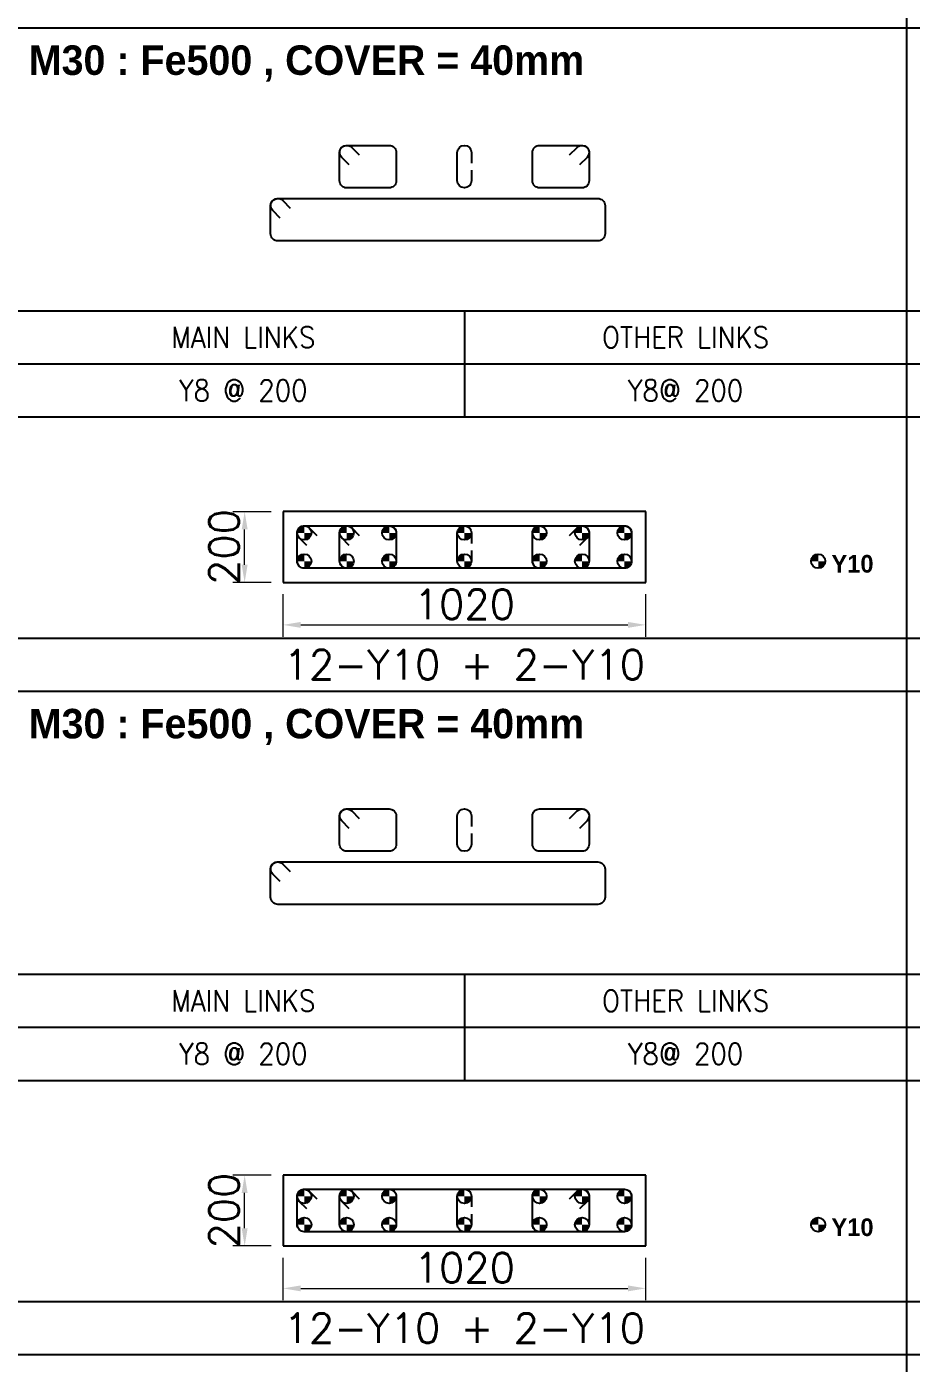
# Model space of a CAD drawing. Header units: millimetres. Extents: x -28707963 to -28231469, y 696001 to 896471.
# Drawn here: x -28267997 to -28260497, y 863348 to 874679 of the extents above; entities that cross this region are included whole.
import ezdxf
from ezdxf.enums import TextEntityAlignment as Align

# ---------------------------------------------------------------- set-up
doc = ezdxf.new("R2010")
doc.units = ezdxf.units.MM
doc.header["$MEASUREMENT"] = 0
doc.header["$PDMODE"] = 34
doc.header["$PDSIZE"] = -8
doc.layers.get('0').update_dxf_attribs({"lineweight": 5})
for name, color, linetype in [('04 NORMAL TEXT.', 4, 'Continuous'), ('09 COL TEXT-SCH', 2, 'Continuous'), ('14 REINF', 6, 'Continuous'), ('22 TABLE FRAME', 5, 'Continuous'), ('23 STIRRUPS', 5, 'Continuous'), ('TEXT', 4, 'Continuous')]:
    doc.layers.add(name, color=color, linetype=linetype)
doc.layers.add('19 COLUMN', color=1, linetype='Continuous', lineweight=25)
doc.styles.add('adani bold', font='')
doc.styles.add('ROMANS', font='simplex.shx')
doc.styles.get('adani bold').set_extended_font_data('Adani Bold', bold=True)
doc.dimstyles.new('D 50', dxfattribs={"dimscale": 100, "dimtxt": 3, "dimasz": 1.5, "dimexe": 1, "dimexo": 1, "dimgap": 0.5, "dimtad": 1, "dimdec": 0, "dimdsep": 46, "dimtxsty": 'ROMANS', "dimcen": 2.5, "dimclrd": 5, "dimclre": 5, "dimclrt": 4, "dimadec": 0, "dimazin": 0, "dimtfac": 1, "dimtdec": 0, "dimtmove": 0, "dimatfit": 3, "dimfxl": 1, "dimlwd": 0, "dimlwe": 0, "dimarcsym": 0})

# ---------------------------------------------------------------- blocks, each defined once
blk = doc.blocks.new('*D867')
at = {"color": 5, "lineweight": 0, "transparency": 16777216}
for p, q in [((-28265824, 864243), (-28265824, 863883)), ((-28262749, 864243), (-28262749, 863883)), ((-28265674, 863983), (-28262899, 863983))]:
    blk.add_line(p, q, dxfattribs=at)
at = {"color": 5, "transparency": 16777216}
for points in [[(-28265674, 864008), (-28265674, 863958), (-28265824, 863983)], [(-28262899, 863958), (-28262899, 864008), (-28262749, 863983)]]:
    blk.add_solid(points, dxfattribs=at)
at = {"layer": 'Defpoints', "color": 0, "transparency": 16777216}
for p in [(-28265824, 864343), (-28262749, 864343), (-28262749, 863983)]:
    blk.add_point(p, dxfattribs=at)
at = {"color": 4, "transparency": 16777216, "insert": (-28264286, 864158), "char_height": 250, "attachment_point": 5, "style": 'ROMANS'}
blk.add_mtext('1020', dxfattribs=at)
blk = doc.blocks.new('*D868')
at = {"color": 5, "lineweight": 0, "transparency": 16777216}
for p, q in [((-28265824, 869868), (-28265824, 869508)), ((-28262749, 869868), (-28262749, 869508)), ((-28265674, 869608), (-28262899, 869608))]:
    blk.add_line(p, q, dxfattribs=at)
at = {"color": 5, "transparency": 16777216}
for points in [[(-28265674, 869633), (-28265674, 869583), (-28265824, 869608)], [(-28262899, 869583), (-28262899, 869633), (-28262749, 869608)]]:
    blk.add_solid(points, dxfattribs=at)
at = {"layer": 'Defpoints', "color": 0, "transparency": 16777216}
for p in [(-28265824, 869968), (-28262749, 869968), (-28262749, 869608)]:
    blk.add_point(p, dxfattribs=at)
at = {"color": 4, "transparency": 16777216, "insert": (-28264286, 869783), "char_height": 250, "attachment_point": 5, "style": 'ROMANS'}
blk.add_mtext('1020', dxfattribs=at)
blk = doc.blocks.new('*D884')
at = {"color": 5, "lineweight": 0, "transparency": 16777216}
for p, q in [((-28265924, 870568), (-28266249, 870568)), ((-28266149, 870118), (-28266149, 870418)), ((-28265924, 869968), (-28266249, 869968))]:
    blk.add_line(p, q, dxfattribs=at)
at = {"color": 5, "transparency": 16777216}
for points in [[(-28266124, 870418), (-28266174, 870418), (-28266149, 870568)], [(-28266174, 870118), (-28266124, 870118), (-28266149, 869968)]]:
    blk.add_solid(points, dxfattribs=at)
at = {"layer": 'Defpoints', "color": 0, "transparency": 16777216}
for p in [(-28266149, 870568), (-28265824, 870568), (-28265824, 869968)]:
    blk.add_point(p, dxfattribs=at)
at = {"color": 4, "transparency": 16777216, "insert": (-28266324, 870268), "char_height": 250, "attachment_point": 5, "rotation": 90, "style": 'ROMANS'}
blk.add_mtext('200', dxfattribs=at)
blk = doc.blocks.new('*D885')
at = {"color": 5, "lineweight": 0, "transparency": 16777216}
for p, q in [((-28265924, 864943), (-28266249, 864943)), ((-28266149, 864493), (-28266149, 864793)), ((-28265924, 864343), (-28266249, 864343))]:
    blk.add_line(p, q, dxfattribs=at)
at = {"color": 5, "transparency": 16777216}
for points in [[(-28266124, 864793), (-28266174, 864793), (-28266149, 864943)], [(-28266174, 864493), (-28266124, 864493), (-28266149, 864343)]]:
    blk.add_solid(points, dxfattribs=at)
at = {"layer": 'Defpoints', "color": 0, "transparency": 16777216}
for p in [(-28266149, 864943), (-28265824, 864943), (-28265824, 864343)]:
    blk.add_point(p, dxfattribs=at)
at = {"color": 4, "transparency": 16777216, "insert": (-28266324, 864643), "char_height": 250, "attachment_point": 5, "rotation": 90, "style": 'ROMANS'}
blk.add_mtext('200', dxfattribs=at)

msp = doc.modelspace()

# ---------------------------------------------------------------- hatches: boundary and pattern name
at = {"layer": '14 REINF'}
h = msp.add_hatch(color=6, dxfattribs=at)
edge = h.paths.add_edge_path(flags=0)
edge.add_line((-28265703.6, 870388.4), (-28265643.6, 870388.4))
edge.add_line((-28265643.6, 870388.4), (-28265643.6, 870448.4))
edge.add_arc((-28265643.6, 870388.4), 60, 90, 180)
edge = h.paths.add_edge_path(flags=0)
edge.add_line((-28265583.6, 870388.4), (-28265643.6, 870388.4))
edge.add_line((-28265643.6, 870388.4), (-28265643.6, 870328.4))
edge.add_arc((-28265643.6, 870388.4), 60, 270, 360)
h = msp.add_hatch(color=6, dxfattribs=at)
edge = h.paths.add_edge_path(flags=0)
edge.add_line((-28265343.6, 870388.4), (-28265283.6, 870388.4))
edge.add_line((-28265283.6, 870388.4), (-28265283.6, 870448.4))
edge.add_arc((-28265283.6, 870388.4), 60, 90, 180)
edge = h.paths.add_edge_path(flags=0)
edge.add_line((-28265223.6, 870388.4), (-28265283.6, 870388.4))
edge.add_line((-28265283.6, 870388.4), (-28265283.6, 870328.4))
edge.add_arc((-28265283.6, 870388.4), 60, 270, 360)
h = msp.add_hatch(color=6, dxfattribs=at)
edge = h.paths.add_edge_path(flags=0)
edge.add_line((-28264983.6, 870388.4), (-28264923.6, 870388.4))
edge.add_line((-28264923.6, 870388.4), (-28264923.6, 870448.4))
edge.add_arc((-28264923.6, 870388.4), 60, 90, 180)
edge = h.paths.add_edge_path(flags=0)
edge.add_line((-28264863.6, 870388.4), (-28264923.6, 870388.4))
edge.add_line((-28264923.6, 870388.4), (-28264923.6, 870328.4))
edge.add_arc((-28264923.6, 870388.4), 60, 270, 360)
h = msp.add_hatch(color=6, dxfattribs=at)
edge = h.paths.add_edge_path(flags=0)
edge.add_line((-28264346.1, 870388.4), (-28264286.1, 870388.4))
edge.add_line((-28264286.1, 870388.4), (-28264286.1, 870448.4))
edge.add_arc((-28264286.1, 870388.4), 60, 90, 180)
edge = h.paths.add_edge_path(flags=0)
edge.add_line((-28264226.1, 870388.4), (-28264286.1, 870388.4))
edge.add_line((-28264286.1, 870388.4), (-28264286.1, 870328.4))
edge.add_arc((-28264286.1, 870388.4), 60, 270, 360)
h = msp.add_hatch(color=6, dxfattribs=at)
edge = h.paths.add_edge_path(flags=0)
edge.add_line((-28263708.6, 870388.4), (-28263648.6, 870388.4))
edge.add_line((-28263648.6, 870388.4), (-28263648.6, 870448.4))
edge.add_arc((-28263648.6, 870388.4), 60, 90, 180)
edge = h.paths.add_edge_path(flags=0)
edge.add_line((-28263588.6, 870388.4), (-28263648.6, 870388.4))
edge.add_line((-28263648.6, 870388.4), (-28263648.6, 870328.4))
edge.add_arc((-28263648.6, 870388.4), 60, 270, 360)
h = msp.add_hatch(color=6, dxfattribs=at)
edge = h.paths.add_edge_path(flags=0)
edge.add_line((-28263348.6, 870388.4), (-28263288.6, 870388.4))
edge.add_line((-28263288.6, 870388.4), (-28263288.6, 870448.4))
edge.add_arc((-28263288.6, 870388.4), 60, 90, 180)
edge = h.paths.add_edge_path(flags=0)
edge.add_line((-28263228.6, 870388.4), (-28263288.6, 870388.4))
edge.add_line((-28263288.6, 870388.4), (-28263288.6, 870328.4))
edge.add_arc((-28263288.6, 870388.4), 60, 270, 360)
h = msp.add_hatch(color=6, dxfattribs=at)
edge = h.paths.add_edge_path(flags=0)
edge.add_line((-28262988.6, 870388.4), (-28262928.6, 870388.4))
edge.add_line((-28262928.6, 870388.4), (-28262928.6, 870448.4))
edge.add_arc((-28262928.6, 870388.4), 60, 90, 180)
edge = h.paths.add_edge_path(flags=0)
edge.add_line((-28262868.6, 870388.4), (-28262928.6, 870388.4))
edge.add_line((-28262928.6, 870388.4), (-28262928.6, 870328.4))
edge.add_arc((-28262928.6, 870388.4), 60, 270, 360)
h = msp.add_hatch(color=6, dxfattribs=at)
edge = h.paths.add_edge_path(flags=0)
edge.add_line((-28265703.6, 870148.4), (-28265643.6, 870148.4))
edge.add_line((-28265643.6, 870148.4), (-28265643.6, 870208.4))
edge.add_arc((-28265643.6, 870148.4), 60, 90, 180)
edge = h.paths.add_edge_path(flags=0)
edge.add_line((-28265583.6, 870148.4), (-28265643.6, 870148.4))
edge.add_line((-28265643.6, 870148.4), (-28265643.6, 870088.4))
edge.add_arc((-28265643.6, 870148.4), 60, 270, 360)
h = msp.add_hatch(color=6, dxfattribs=at)
edge = h.paths.add_edge_path(flags=0)
edge.add_line((-28265343.6, 870148.4), (-28265283.6, 870148.4))
edge.add_line((-28265283.6, 870148.4), (-28265283.6, 870208.4))
edge.add_arc((-28265283.6, 870148.4), 60, 90, 180)
edge = h.paths.add_edge_path(flags=0)
edge.add_line((-28265223.6, 870148.4), (-28265283.6, 870148.4))
edge.add_line((-28265283.6, 870148.4), (-28265283.6, 870088.4))
edge.add_arc((-28265283.6, 870148.4), 60, 270, 360)
h = msp.add_hatch(color=6, dxfattribs=at)
edge = h.paths.add_edge_path(flags=0)
edge.add_line((-28264983.6, 870148.4), (-28264923.6, 870148.4))
edge.add_line((-28264923.6, 870148.4), (-28264923.6, 870208.4))
edge.add_arc((-28264923.6, 870148.4), 60, 90, 180)
edge = h.paths.add_edge_path(flags=0)
edge.add_line((-28264863.6, 870148.4), (-28264923.6, 870148.4))
edge.add_line((-28264923.6, 870148.4), (-28264923.6, 870088.4))
edge.add_arc((-28264923.6, 870148.4), 60, 270, 360)
h = msp.add_hatch(color=6, dxfattribs=at)
edge = h.paths.add_edge_path(flags=0)
edge.add_line((-28264346.1, 870148.4), (-28264286.1, 870148.4))
edge.add_line((-28264286.1, 870148.4), (-28264286.1, 870208.4))
edge.add_arc((-28264286.1, 870148.4), 60, 90, 180)
edge = h.paths.add_edge_path(flags=0)
edge.add_line((-28264226.1, 870148.4), (-28264286.1, 870148.4))
edge.add_line((-28264286.1, 870148.4), (-28264286.1, 870088.4))
edge.add_arc((-28264286.1, 870148.4), 60, 270, 360)
h = msp.add_hatch(color=6, dxfattribs=at)
edge = h.paths.add_edge_path(flags=0)
edge.add_line((-28263708.6, 870148.4), (-28263648.6, 870148.4))
edge.add_line((-28263648.6, 870148.4), (-28263648.6, 870208.4))
edge.add_arc((-28263648.6, 870148.4), 60, 90, 180)
edge = h.paths.add_edge_path(flags=0)
edge.add_line((-28263588.6, 870148.4), (-28263648.6, 870148.4))
edge.add_line((-28263648.6, 870148.4), (-28263648.6, 870088.4))
edge.add_arc((-28263648.6, 870148.4), 60, 270, 360)
h = msp.add_hatch(color=6, dxfattribs=at)
edge = h.paths.add_edge_path(flags=0)
edge.add_line((-28263348.6, 870148.4), (-28263288.6, 870148.4))
edge.add_line((-28263288.6, 870148.4), (-28263288.6, 870208.4))
edge.add_arc((-28263288.6, 870148.4), 60, 90, 180)
edge = h.paths.add_edge_path(flags=0)
edge.add_line((-28263228.6, 870148.4), (-28263288.6, 870148.4))
edge.add_line((-28263288.6, 870148.4), (-28263288.6, 870088.4))
edge.add_arc((-28263288.6, 870148.4), 60, 270, 360)
h = msp.add_hatch(color=6, dxfattribs=at)
edge = h.paths.add_edge_path(flags=0)
edge.add_line((-28262988.6, 870148.4), (-28262928.6, 870148.4))
edge.add_line((-28262928.6, 870148.4), (-28262928.6, 870208.4))
edge.add_arc((-28262928.6, 870148.4), 60, 90, 180)
edge = h.paths.add_edge_path(flags=0)
edge.add_line((-28262868.6, 870148.4), (-28262928.6, 870148.4))
edge.add_line((-28262928.6, 870148.4), (-28262928.6, 870088.4))
edge.add_arc((-28262928.6, 870148.4), 60, 270, 360)
h = msp.add_hatch(color=6, dxfattribs=at)
edge = h.paths.add_edge_path(flags=0)
edge.add_line((-28261346.1, 870148.4), (-28261286.1, 870148.4))
edge.add_line((-28261286.1, 870148.4), (-28261286.1, 870208.4))
edge.add_arc((-28261286.1, 870148.4), 60, 90, 180)
edge = h.paths.add_edge_path(flags=0)
edge.add_line((-28261226.1, 870148.4), (-28261286.1, 870148.4))
edge.add_line((-28261286.1, 870148.4), (-28261286.1, 870088.4))
edge.add_arc((-28261286.1, 870148.4), 60, 270, 360)
h = msp.add_hatch(color=6, dxfattribs=at)
edge = h.paths.add_edge_path(flags=0)
edge.add_line((-28265703.6, 864763.4), (-28265643.6, 864763.4))
edge.add_line((-28265643.6, 864763.4), (-28265643.6, 864823.4))
edge.add_arc((-28265643.6, 864763.4), 60, 90, 180)
edge = h.paths.add_edge_path(flags=0)
edge.add_line((-28265583.6, 864763.4), (-28265643.6, 864763.4))
edge.add_line((-28265643.6, 864763.4), (-28265643.6, 864703.4))
edge.add_arc((-28265643.6, 864763.4), 60, 270, 360)
h = msp.add_hatch(color=6, dxfattribs=at)
edge = h.paths.add_edge_path(flags=0)
edge.add_line((-28265343.6, 864763.4), (-28265283.6, 864763.4))
edge.add_line((-28265283.6, 864763.4), (-28265283.6, 864823.4))
edge.add_arc((-28265283.6, 864763.4), 60, 90, 180)
edge = h.paths.add_edge_path(flags=0)
edge.add_line((-28265223.6, 864763.4), (-28265283.6, 864763.4))
edge.add_line((-28265283.6, 864763.4), (-28265283.6, 864703.4))
edge.add_arc((-28265283.6, 864763.4), 60, 270, 360)
h = msp.add_hatch(color=6, dxfattribs=at)
edge = h.paths.add_edge_path(flags=0)
edge.add_line((-28264983.6, 864763.4), (-28264923.6, 864763.4))
edge.add_line((-28264923.6, 864763.4), (-28264923.6, 864823.4))
edge.add_arc((-28264923.6, 864763.4), 60, 90, 180)
edge = h.paths.add_edge_path(flags=0)
edge.add_line((-28264863.6, 864763.4), (-28264923.6, 864763.4))
edge.add_line((-28264923.6, 864763.4), (-28264923.6, 864703.4))
edge.add_arc((-28264923.6, 864763.4), 60, 270, 360)
h = msp.add_hatch(color=6, dxfattribs=at)
edge = h.paths.add_edge_path(flags=0)
edge.add_line((-28264346.1, 864763.4), (-28264286.1, 864763.4))
edge.add_line((-28264286.1, 864763.4), (-28264286.1, 864823.4))
edge.add_arc((-28264286.1, 864763.4), 60, 90, 180)
edge = h.paths.add_edge_path(flags=0)
edge.add_line((-28264226.1, 864763.4), (-28264286.1, 864763.4))
edge.add_line((-28264286.1, 864763.4), (-28264286.1, 864703.4))
edge.add_arc((-28264286.1, 864763.4), 60, 270, 360)
h = msp.add_hatch(color=6, dxfattribs=at)
edge = h.paths.add_edge_path(flags=0)
edge.add_line((-28263708.6, 864763.4), (-28263648.6, 864763.4))
edge.add_line((-28263648.6, 864763.4), (-28263648.6, 864823.4))
edge.add_arc((-28263648.6, 864763.4), 60, 90, 180)
edge = h.paths.add_edge_path(flags=0)
edge.add_line((-28263588.6, 864763.4), (-28263648.6, 864763.4))
edge.add_line((-28263648.6, 864763.4), (-28263648.6, 864703.4))
edge.add_arc((-28263648.6, 864763.4), 60, 270, 360)
h = msp.add_hatch(color=6, dxfattribs=at)
edge = h.paths.add_edge_path(flags=0)
edge.add_line((-28263348.6, 864763.4), (-28263288.6, 864763.4))
edge.add_line((-28263288.6, 864763.4), (-28263288.6, 864823.4))
edge.add_arc((-28263288.6, 864763.4), 60, 90, 180)
edge = h.paths.add_edge_path(flags=0)
edge.add_line((-28263228.6, 864763.4), (-28263288.6, 864763.4))
edge.add_line((-28263288.6, 864763.4), (-28263288.6, 864703.4))
edge.add_arc((-28263288.6, 864763.4), 60, 270, 360)
h = msp.add_hatch(color=6, dxfattribs=at)
edge = h.paths.add_edge_path(flags=0)
edge.add_line((-28262988.6, 864763.4), (-28262928.6, 864763.4))
edge.add_line((-28262928.6, 864763.4), (-28262928.6, 864823.4))
edge.add_arc((-28262928.6, 864763.4), 60, 90, 180)
edge = h.paths.add_edge_path(flags=0)
edge.add_line((-28262868.6, 864763.4), (-28262928.6, 864763.4))
edge.add_line((-28262928.6, 864763.4), (-28262928.6, 864703.4))
edge.add_arc((-28262928.6, 864763.4), 60, 270, 360)
h = msp.add_hatch(color=6, dxfattribs=at)
edge = h.paths.add_edge_path(flags=0)
edge.add_line((-28265703.6, 864523.4), (-28265643.6, 864523.4))
edge.add_line((-28265643.6, 864523.4), (-28265643.6, 864583.4))
edge.add_arc((-28265643.6, 864523.4), 60, 90, 180)
edge = h.paths.add_edge_path(flags=0)
edge.add_line((-28265583.6, 864523.4), (-28265643.6, 864523.4))
edge.add_line((-28265643.6, 864523.4), (-28265643.6, 864463.4))
edge.add_arc((-28265643.6, 864523.4), 60, 270, 360)
h = msp.add_hatch(color=6, dxfattribs=at)
edge = h.paths.add_edge_path(flags=0)
edge.add_line((-28265343.6, 864523.4), (-28265283.6, 864523.4))
edge.add_line((-28265283.6, 864523.4), (-28265283.6, 864583.4))
edge.add_arc((-28265283.6, 864523.4), 60, 90, 180)
edge = h.paths.add_edge_path(flags=0)
edge.add_line((-28265223.6, 864523.4), (-28265283.6, 864523.4))
edge.add_line((-28265283.6, 864523.4), (-28265283.6, 864463.4))
edge.add_arc((-28265283.6, 864523.4), 60, 270, 360)
h = msp.add_hatch(color=6, dxfattribs=at)
edge = h.paths.add_edge_path(flags=0)
edge.add_line((-28264983.6, 864523.4), (-28264923.6, 864523.4))
edge.add_line((-28264923.6, 864523.4), (-28264923.6, 864583.4))
edge.add_arc((-28264923.6, 864523.4), 60, 90, 180)
edge = h.paths.add_edge_path(flags=0)
edge.add_line((-28264863.6, 864523.4), (-28264923.6, 864523.4))
edge.add_line((-28264923.6, 864523.4), (-28264923.6, 864463.4))
edge.add_arc((-28264923.6, 864523.4), 60, 270, 360)
h = msp.add_hatch(color=6, dxfattribs=at)
edge = h.paths.add_edge_path(flags=0)
edge.add_line((-28264346.1, 864523.4), (-28264286.1, 864523.4))
edge.add_line((-28264286.1, 864523.4), (-28264286.1, 864583.4))
edge.add_arc((-28264286.1, 864523.4), 60, 90, 180)
edge = h.paths.add_edge_path(flags=0)
edge.add_line((-28264226.1, 864523.4), (-28264286.1, 864523.4))
edge.add_line((-28264286.1, 864523.4), (-28264286.1, 864463.4))
edge.add_arc((-28264286.1, 864523.4), 60, 270, 360)
h = msp.add_hatch(color=6, dxfattribs=at)
edge = h.paths.add_edge_path(flags=0)
edge.add_line((-28263708.6, 864523.4), (-28263648.6, 864523.4))
edge.add_line((-28263648.6, 864523.4), (-28263648.6, 864583.4))
edge.add_arc((-28263648.6, 864523.4), 60, 90, 180)
edge = h.paths.add_edge_path(flags=0)
edge.add_line((-28263588.6, 864523.4), (-28263648.6, 864523.4))
edge.add_line((-28263648.6, 864523.4), (-28263648.6, 864463.4))
edge.add_arc((-28263648.6, 864523.4), 60, 270, 360)
h = msp.add_hatch(color=6, dxfattribs=at)
edge = h.paths.add_edge_path(flags=0)
edge.add_line((-28263348.6, 864523.4), (-28263288.6, 864523.4))
edge.add_line((-28263288.6, 864523.4), (-28263288.6, 864583.4))
edge.add_arc((-28263288.6, 864523.4), 60, 90, 180)
edge = h.paths.add_edge_path(flags=0)
edge.add_line((-28263228.6, 864523.4), (-28263288.6, 864523.4))
edge.add_line((-28263288.6, 864523.4), (-28263288.6, 864463.4))
edge.add_arc((-28263288.6, 864523.4), 60, 270, 360)
h = msp.add_hatch(color=6, dxfattribs=at)
edge = h.paths.add_edge_path(flags=0)
edge.add_line((-28262988.6, 864523.4), (-28262928.6, 864523.4))
edge.add_line((-28262928.6, 864523.4), (-28262928.6, 864583.4))
edge.add_arc((-28262928.6, 864523.4), 60, 90, 180)
edge = h.paths.add_edge_path(flags=0)
edge.add_line((-28262868.6, 864523.4), (-28262928.6, 864523.4))
edge.add_line((-28262928.6, 864523.4), (-28262928.6, 864463.4))
edge.add_arc((-28262928.6, 864523.4), 60, 270, 360)
h = msp.add_hatch(color=6, dxfattribs=at)
edge = h.paths.add_edge_path(flags=0)
edge.add_line((-28261346.1, 864523.4), (-28261286.1, 864523.4))
edge.add_line((-28261286.1, 864523.4), (-28261286.1, 864583.4))
edge.add_arc((-28261286.1, 864523.4), 60, 90, 180)
edge = h.paths.add_edge_path(flags=0)
edge.add_line((-28261226.1, 864523.4), (-28261286.1, 864523.4))
edge.add_line((-28261286.1, 864523.4), (-28261286.1, 864463.4))
edge.add_arc((-28261286.1, 864523.4), 60, 270, 360)

# ---------------------------------------------------------------- linework, layer by layer
msp.add_lwpolyline([(-28341538.8, 788796.2), (-28242181.2, 788796.2), (-28242181.2, 874671.2), (-28341538.8, 874671.2)], close=True)
at = {"layer": '14 REINF', "color": 6}
for centre in [(-28265643.6, 870388.4), (-28265283.6, 870388.4), (-28264923.6, 870388.4), (-28264286.1, 870388.4), (-28263648.6, 870388.4), (-28263288.6, 870388.4), (-28262928.6, 870388.4), (-28265643.6, 870148.4), (-28265283.6, 870148.4), (-28264923.6, 870148.4), (-28264286.1, 870148.4), (-28263648.6, 870148.4), (-28263288.6, 870148.4), (-28262928.6, 870148.4), (-28261286.1, 870148.4), (-28265643.6, 864763.4), (-28265283.6, 864763.4), (-28264923.6, 864763.4), (-28264286.1, 864763.4), (-28263648.6, 864763.4), (-28263288.6, 864763.4), (-28262928.6, 864763.4), (-28265643.6, 864523.4), (-28265283.6, 864523.4), (-28264923.6, 864523.4), (-28264286.1, 864523.4), (-28263648.6, 864523.4), (-28263288.6, 864523.4), (-28262928.6, 864523.4), (-28261286.1, 864523.4)]:
    msp.add_circle(centre, 60, dxfattribs=at)
at = {"layer": '19 COLUMN', "color": 4}
for points in [[(-28262748.6, 870568.4), (-28265823.6, 870568.4)], [(-28265823.6, 870568.4), (-28265823.6, 869968.4)], [(-28262748.6, 869968.4), (-28262748.6, 870568.4)], [(-28265823.6, 869968.4), (-28262748.6, 869968.4)], [(-28262748.6, 864943.4), (-28265823.6, 864943.4)], [(-28265823.6, 864943.4), (-28265823.6, 864343.4)], [(-28262748.6, 864343.4), (-28262748.6, 864943.4)], [(-28265823.6, 864343.4), (-28262748.6, 864343.4)]]:
    msp.add_lwpolyline(points, dxfattribs=at)
at = {"layer": '22 TABLE FRAME', "color": 5, "linetype": 'Continuous'}
for p, q in [((-28260536.1, 886726.1), (-28260536.1, 863421.2)), ((-28275536.1, 874671.2), (-28245536.1, 874671.2)), ((-28275536.1, 872271.2), (-28245536.1, 872271.2)), ((-28264286.1, 872271.2), (-28264286.1, 871371.2)), ((-28275536.1, 871821.2), (-28245536.1, 871821.2)), ((-28275536.1, 871371.2), (-28245536.1, 871371.2)), ((-28275536.1, 869496.2), (-28245536.1, 869496.2)), ((-28334786.1, 869046.2), (-28245536.1, 869046.2)), ((-28275536.1, 869046.2), (-28245536.1, 869046.2)), ((-28275536.1, 866646.2), (-28245536.1, 866646.2)), ((-28264286.1, 866646.2), (-28264286.1, 865746.2)), ((-28275536.1, 866196.2), (-28245536.1, 866196.2)), ((-28275536.1, 865746.2), (-28245536.1, 865746.2)), ((-28275536.1, 863871.2), (-28245536.1, 863871.2)), ((-28334786.1, 863421.2), (-28245536.1, 863421.2)), ((-28260536.1, 863421.2), (-28260536.1, 788796.2))]:
    msp.add_line(p, q, dxfattribs=at)
at = {"layer": '23 STIRRUPS', "color": 5}
for points in [[(-28265262.4, 873507.3), (-28265326, 873570.9, -0.668178), (-28265283.6, 873673.4), (-28264923.6, 873673.4, -0.4142136), (-28264863.6, 873613.4), (-28264863.6, 873373.4, -0.4142136), (-28264923.6, 873313.4), (-28265283.6, 873313.4, -0.4142136), (-28265343.6, 873373.4), (-28265343.6, 873613.4, -0.6681793), (-28265241.2, 873655.8), (-28265177.5, 873592.1)], [(-28264226.1, 873463.4), (-28264226.1, 873373.4, -1), (-28264346.1, 873373.4), (-28264346.1, 873613.4, -1), (-28264226.1, 873613.4), (-28264226.1, 873523.4)], [(-28263394.7, 873592.1), (-28263331, 873655.8, -0.6681793), (-28263228.6, 873613.4), (-28263228.6, 873373.4, -0.4142136), (-28263288.6, 873313.4), (-28263648.6, 873313.4, -0.4142136), (-28263708.6, 873373.4), (-28263708.6, 873613.4, -0.4142136), (-28263648.6, 873673.4), (-28263288.6, 873673.4, -0.668178), (-28263246.2, 873570.9), (-28263309.8, 873507.3)], [(-28265847.4, 873057.3), (-28265911, 873120.9, -0.668178), (-28265868.6, 873223.4), (-28263153.6, 873223.4, -0.4142136), (-28263093.6, 873163.4), (-28263093.6, 872923.4, -0.4142136), (-28263153.6, 872863.4), (-28265868.6, 872863.4, -0.4142136), (-28265928.6, 872923.4), (-28265928.6, 873163.4, -0.6681793), (-28265826.2, 873205.8), (-28265762.5, 873142.1)], [(-28265622.4, 870282.3), (-28265686, 870345.9, -0.668178), (-28265643.6, 870448.4), (-28262928.6, 870448.4, -0.4142136), (-28262868.6, 870388.4), (-28262868.6, 870148.4, -0.4142136), (-28262928.6, 870088.4), (-28265643.6, 870088.4, -0.4142136), (-28265703.6, 870148.4), (-28265703.6, 870388.4, -0.6681793), (-28265601.2, 870430.8), (-28265537.5, 870367.1)], [(-28265262.4, 870282.3), (-28265326, 870345.9, -0.668178), (-28265283.6, 870448.4), (-28264923.6, 870448.4, -0.4142136), (-28264863.6, 870388.4), (-28264863.6, 870148.4, -0.4142136), (-28264923.6, 870088.4), (-28265283.6, 870088.4, -0.4142136), (-28265343.6, 870148.4), (-28265343.6, 870388.4, -0.6681793), (-28265241.2, 870430.8), (-28265177.5, 870367.1)], [(-28264226.1, 870238.4), (-28264226.1, 870148.4, -1), (-28264346.1, 870148.4), (-28264346.1, 870388.4, -1), (-28264226.1, 870388.4), (-28264226.1, 870298.4)], [(-28263394.7, 870367.1), (-28263331, 870430.8, -0.6681793), (-28263228.6, 870388.4), (-28263228.6, 870148.4, -0.4142136), (-28263288.6, 870088.4), (-28263648.6, 870088.4, -0.4142136), (-28263708.6, 870148.4), (-28263708.6, 870388.4, -0.4142136), (-28263648.6, 870448.4), (-28263288.6, 870448.4, -0.668178), (-28263246.2, 870345.9), (-28263309.8, 870282.3)], [(-28265262.4, 867882.3), (-28265326, 867945.9, -0.668178), (-28265283.6, 868048.4), (-28264923.6, 868048.4, -0.4142136), (-28264863.6, 867988.4), (-28264863.6, 867748.4, -0.4142136), (-28264923.6, 867688.4), (-28265283.6, 867688.4, -0.4142136), (-28265343.6, 867748.4), (-28265343.6, 867988.4, -0.6681793), (-28265241.2, 868030.8), (-28265177.5, 867967.1)], [(-28264226.1, 867838.4), (-28264226.1, 867748.4, -1), (-28264346.1, 867748.4), (-28264346.1, 867988.4, -1), (-28264226.1, 867988.4), (-28264226.1, 867898.4)], [(-28263394.7, 867967.1), (-28263331, 868030.8, -0.6681793), (-28263228.6, 867988.4), (-28263228.6, 867748.4, -0.4142136), (-28263288.6, 867688.4), (-28263648.6, 867688.4, -0.4142136), (-28263708.6, 867748.4), (-28263708.6, 867988.4, -0.4142136), (-28263648.6, 868048.4), (-28263288.6, 868048.4, -0.668178), (-28263246.2, 867945.9), (-28263309.8, 867882.3)], [(-28265847.4, 867432.3), (-28265911, 867495.9, -0.668178), (-28265868.6, 867598.4), (-28263153.6, 867598.4, -0.4142136), (-28263093.6, 867538.4), (-28263093.6, 867298.4, -0.4142136), (-28263153.6, 867238.4), (-28265868.6, 867238.4, -0.4142136), (-28265928.6, 867298.4), (-28265928.6, 867538.4, -0.6681793), (-28265826.2, 867580.8), (-28265762.5, 867517.1)], [(-28265622.4, 864657.3), (-28265686, 864720.9, -0.668178), (-28265643.6, 864823.4), (-28262928.6, 864823.4, -0.4142136), (-28262868.6, 864763.4), (-28262868.6, 864523.4, -0.4142136), (-28262928.6, 864463.4), (-28265643.6, 864463.4, -0.4142136), (-28265703.6, 864523.4), (-28265703.6, 864763.4, -0.6681793), (-28265601.2, 864805.8), (-28265537.5, 864742.1)], [(-28265262.4, 864657.3), (-28265326, 864720.9, -0.668178), (-28265283.6, 864823.4), (-28264923.6, 864823.4, -0.4142136), (-28264863.6, 864763.4), (-28264863.6, 864523.4, -0.4142136), (-28264923.6, 864463.4), (-28265283.6, 864463.4, -0.4142136), (-28265343.6, 864523.4), (-28265343.6, 864763.4, -0.6681793), (-28265241.2, 864805.8), (-28265177.5, 864742.1)], [(-28264226.1, 864613.4), (-28264226.1, 864523.4, -1), (-28264346.1, 864523.4), (-28264346.1, 864763.4, -1), (-28264226.1, 864763.4), (-28264226.1, 864673.4)], [(-28263394.7, 864742.1), (-28263331, 864805.8, -0.6681793), (-28263228.6, 864763.4), (-28263228.6, 864523.4, -0.4142136), (-28263288.6, 864463.4), (-28263648.6, 864463.4, -0.4142136), (-28263708.6, 864523.4), (-28263708.6, 864763.4, -0.4142136), (-28263648.6, 864823.4), (-28263288.6, 864823.4, -0.668178), (-28263246.2, 864720.9), (-28263309.8, 864657.3)]]:
    msp.add_lwpolyline(points, format="xyb", dxfattribs=at)

# ---------------------------------------------------------------- texts
at = {"layer": '04 NORMAL TEXT.', "color": 4, "style": 'ROMANS', "width": 0.9}
for s, p in [('MAIN LINKS', (-28266161.1, 872046.2)), ('OTHER LINKS', (-28262411.1, 872046.2)), ('Y8 @ 200', (-28266161.1, 871596.2)), ('Y8@ 200', (-28262411.1, 871596.2)), ('MAIN LINKS', (-28266161.1, 866421.2)), ('OTHER LINKS', (-28262411.1, 866421.2)), ('Y8 @ 200', (-28266161.1, 865971.2)), ('Y8@ 200', (-28262411.1, 865971.2))]:
    msp.add_text(s, height=180, dxfattribs=at).set_placement(p, align=Align.MIDDLE_CENTER)
at = {"layer": '09 COL TEXT-SCH', "color": 3, "linetype": 'Continuous', "style": 'ROMANS'}
for p in [(-28264286.1, 869271.2), (-28264286.1, 863646.2)]:
    msp.add_text('12-Y10 + 2-Y10', height=250, dxfattribs=at).set_placement(p, align=Align.MIDDLE_CENTER)
at = {"layer": 'TEXT', "style": 'adani bold'}
for p in [(-28267979.8, 874271.2), (-28267979.8, 868646.2)]:
    msp.add_text('M30 : Fe500 , COVER = 40mm', height=250, dxfattribs=at).set_placement(p)
for p in [(-28261173.6, 870126.2), (-28261173.6, 864501.2)]:
    msp.add_text('Y10', height=150, dxfattribs=at).set_placement(p, align=Align.MIDDLE_LEFT)

# ---------------------------------------------------------------- dimensions: what is measured, and where the dimension line sits
for base, p1, p2, picture, middle in [((-28266148.6, 870568.4), (-28265823.6, 869968.4), (-28265823.6, 870568.4), '*D884', (-28266148.6, 870268.4)), ((-28266148.6, 864943.4), (-28265823.6, 864343.4), (-28265823.6, 864943.4), '*D885', (-28266148.6, 864643.4))]:
    dim = msp.add_linear_dim(base=base, p1=p1, p2=p2, angle=90, text='200', dimstyle='D 50', override={"dimtxt": 2.5, "dimtxsty": 'ROMANS'})
    dim.commit()
    dim.dimension.update_dxf_attribs({"geometry": picture, "text_midpoint": middle, "dimtype": 161})
for p1, p2, picture, middle in [((-28265823.6, 869968.4), (-28262748.6, 869968.4), '*D868', (-28264286.1, 869783.4)), ((-28265823.6, 864343.4), (-28262748.6, 864343.4), '*D867', (-28264286.1, 864158.4))]:
    dim = msp.add_aligned_dim(p1=p1, p2=p2, distance=-360, text='1020', dimstyle='D 50', override={"dimtxt": 2.5, "dimtxsty": 'ROMANS'})
    dim.commit()
    dim.dimension.update_dxf_attribs({"geometry": picture, "text_midpoint": middle})

doc.saveas('drawing.dxf')
